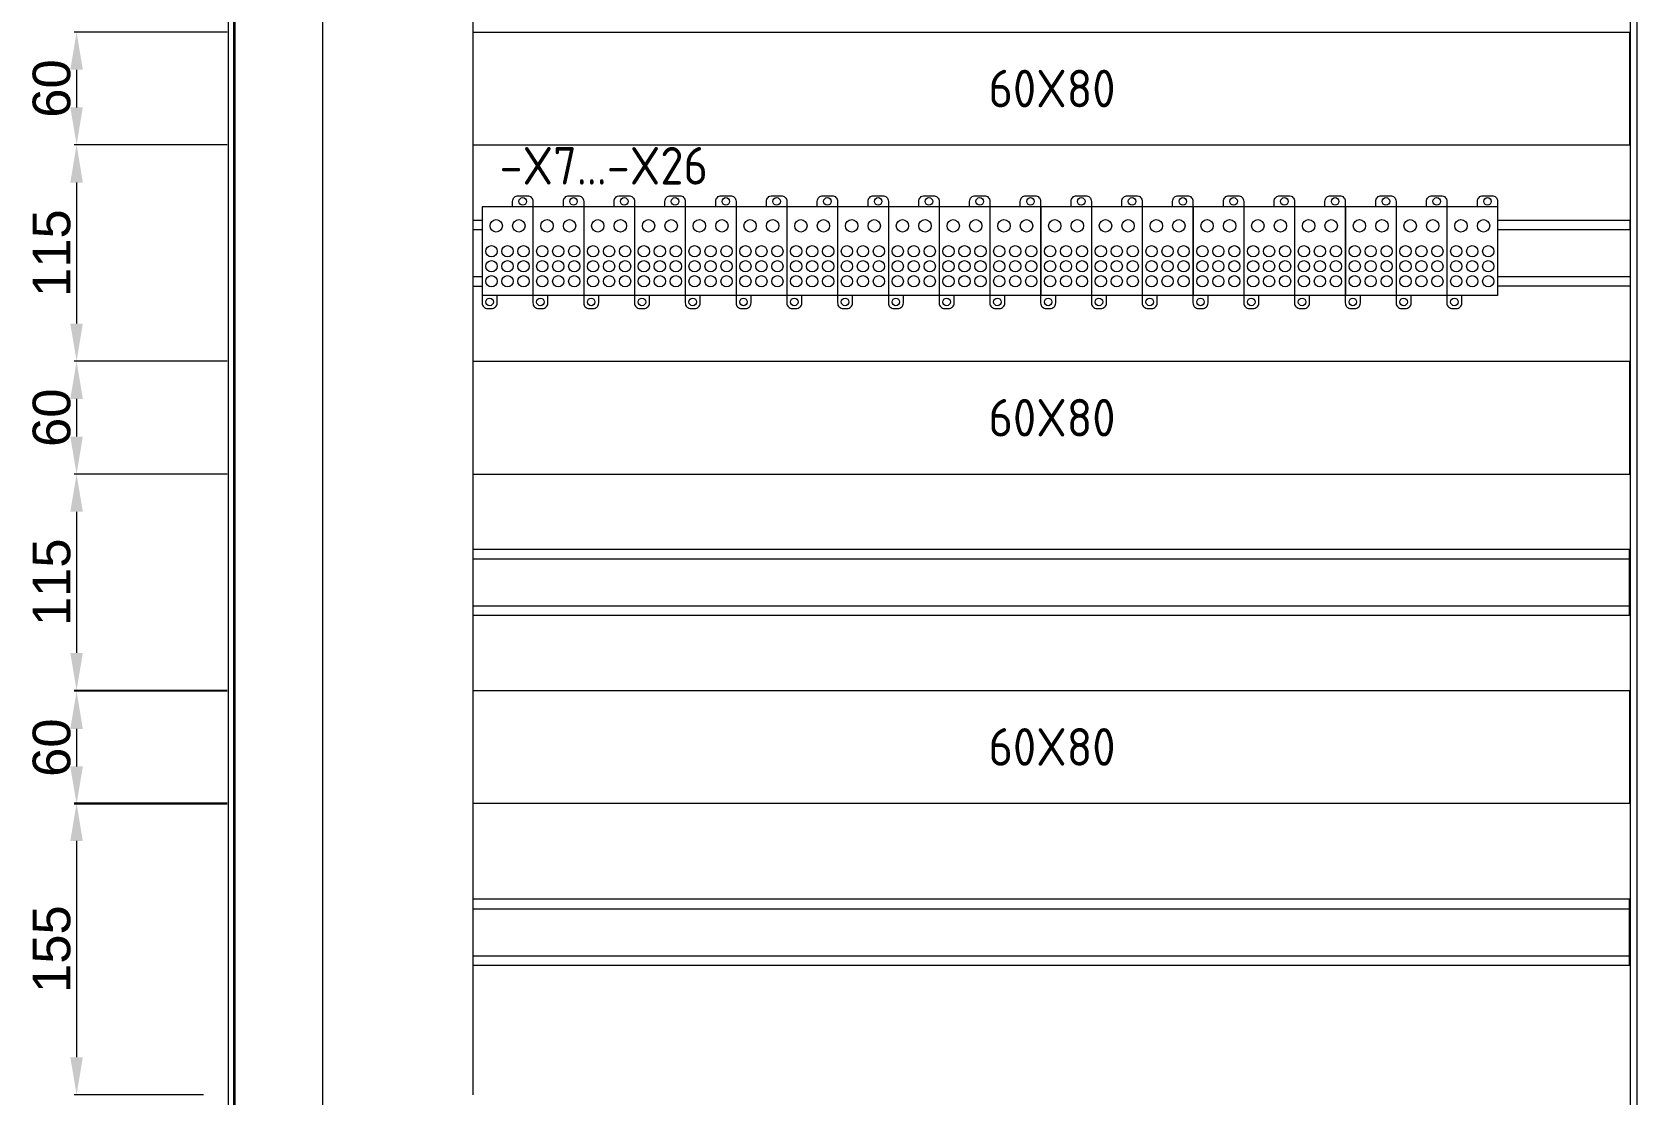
# Model space of a CAD drawing. Header units: millimetres. Extents: x 4137 to 6698, y 1400 to 3585.
# Drawn here: x 4137 to 4990, y 1736 to 2301 of the extents above; entities that cross this region are included whole.
import ezdxf
from ezdxf.enums import TextEntityAlignment as Align

# ---------------------------------------------------------------- set-up
doc = ezdxf.new("R2010")
doc.units = ezdxf.units.MM
doc.layers.add('000-PI-Oprema', color=30, linetype='Continuous', lineweight=5)
for name, color, linetype in [('000-PI-ORMAR', 2, 'Continuous'), ('000-PI_TEXT', 7, 'Continuous'), ('002-PI-Kabelska kanalica', 150, 'Continuous'), ('004-PI-DIN Šina', 3, 'Continuous')]:
    doc.layers.add(name, color=color, linetype=linetype)
doc.styles.add('PI0', font='isocpeur.ttf', dxfattribs={"width": 0.9})
doc.styles.get("Standard").update_dxf_attribs({"font": 'arial.ttf'})

msp = doc.modelspace()

# ---------------------------------------------------------------- linework, layer by layer
at = {"layer": '000-PI-Oprema', "color": 0, "linetype": 'ByBlock', "lineweight": 0}
for points in [[(4392.11, 2207.8), (4392.11, 2210.8, -0.414214), (4395.11, 2213.8), (4399.91, 2213.8, -0.414214), (4402.91, 2210.8), (4402.91, 2207.8), (4402.91, 2160.8), (4375.91, 2160.8), (4375.91, 2156.8, 0.414214), (4378.91, 2153.8), (4380.91, 2153.8, 0.414214), (4383.91, 2156.8), (4383.91, 2160.8)], [(4419.11, 2207.8), (4419.11, 2210.8, -0.414214), (4422.11, 2213.8), (4426.91, 2213.8, -0.414214), (4429.91, 2210.8), (4429.91, 2207.8), (4429.91, 2160.8), (4402.91, 2160.8), (4402.91, 2156.8, 0.414214), (4405.91, 2153.8), (4407.91, 2153.8, 0.414214), (4410.91, 2156.8), (4410.91, 2160.8)], [(4446.11, 2207.8), (4446.11, 2210.8, -0.414214), (4449.11, 2213.8), (4453.91, 2213.8, -0.414214), (4456.91, 2210.8), (4456.91, 2207.8), (4456.91, 2160.8), (4429.91, 2160.8), (4429.91, 2156.8, 0.414214), (4432.91, 2153.8), (4434.91, 2153.8, 0.414214), (4437.91, 2156.8), (4437.91, 2160.8)], [(4473.11, 2207.8), (4473.11, 2210.8, -0.414214), (4476.11, 2213.8), (4480.91, 2213.8, -0.414214), (4483.91, 2210.8), (4483.91, 2207.8), (4483.91, 2160.8), (4456.91, 2160.8), (4456.91, 2156.8, 0.414214), (4459.91, 2153.8), (4461.91, 2153.8, 0.414214), (4464.91, 2156.8), (4464.91, 2160.8)], [(4500.11, 2207.8), (4500.11, 2210.8, -0.414214), (4503.11, 2213.8), (4507.91, 2213.8, -0.414214), (4510.91, 2210.8), (4510.91, 2207.8), (4510.91, 2160.8), (4483.91, 2160.8), (4483.91, 2156.8, 0.414214), (4486.91, 2153.8), (4488.91, 2153.8, 0.414214), (4491.91, 2156.8), (4491.91, 2160.8)], [(4527.11, 2207.8), (4527.11, 2210.8, -0.414214), (4530.11, 2213.8), (4534.91, 2213.8, -0.414214), (4537.91, 2210.8), (4537.91, 2207.8), (4537.91, 2160.8), (4510.91, 2160.8), (4510.91, 2156.8, 0.414214), (4513.91, 2153.8), (4515.91, 2153.8, 0.414214), (4518.91, 2156.8), (4518.91, 2160.8)], [(4554.11, 2207.8), (4554.11, 2210.8, -0.414214), (4557.11, 2213.8), (4561.91, 2213.8, -0.414214), (4564.91, 2210.8), (4564.91, 2207.8), (4564.91, 2160.8), (4537.91, 2160.8), (4537.91, 2156.8, 0.414214), (4540.91, 2153.8), (4542.91, 2153.8, 0.414214), (4545.91, 2156.8), (4545.91, 2160.8)], [(4581.11, 2207.8), (4581.11, 2210.8, -0.414214), (4584.11, 2213.8), (4588.91, 2213.8, -0.414214), (4591.91, 2210.8), (4591.91, 2207.8), (4591.91, 2160.8), (4564.91, 2160.8), (4564.91, 2156.8, 0.414214), (4567.91, 2153.8), (4569.91, 2153.8, 0.414214), (4572.91, 2156.8), (4572.91, 2160.8)], [(4608.11, 2207.8), (4608.11, 2210.8, -0.414214), (4611.11, 2213.8), (4615.91, 2213.8, -0.414214), (4618.91, 2210.8), (4618.91, 2207.8), (4618.91, 2160.8), (4591.91, 2160.8), (4591.91, 2156.8, 0.414214), (4594.91, 2153.8), (4596.91, 2153.8, 0.414214), (4599.91, 2156.8), (4599.91, 2160.8)], [(4635.11, 2207.8), (4635.11, 2210.8, -0.414214), (4638.11, 2213.8), (4642.91, 2213.8, -0.414214), (4645.91, 2210.8), (4645.91, 2207.8), (4645.91, 2160.8), (4618.91, 2160.8), (4618.91, 2156.8, 0.414214), (4621.91, 2153.8), (4623.91, 2153.8, 0.414214), (4626.91, 2156.8), (4626.91, 2160.8)], [(4662.09, 2207.8), (4662.09, 2210.8, -0.414214), (4665.09, 2213.8), (4669.89, 2213.8, -0.414214), (4672.89, 2210.8), (4672.89, 2207.8), (4672.89, 2160.8), (4645.89, 2160.8), (4645.89, 2156.8, 0.414214), (4648.89, 2153.8), (4650.89, 2153.8, 0.414214), (4653.89, 2156.8), (4653.89, 2160.8)], [(4689.09, 2207.8), (4689.09, 2210.8, -0.414214), (4692.09, 2213.8), (4696.89, 2213.8, -0.414214), (4699.89, 2210.8), (4699.89, 2207.8), (4699.89, 2160.8), (4672.89, 2160.8), (4672.89, 2156.8, 0.414214), (4675.89, 2153.8), (4677.89, 2153.8, 0.414214), (4680.89, 2156.8), (4680.89, 2160.8)], [(4716.09, 2207.8), (4716.09, 2210.8, -0.414214), (4719.09, 2213.8), (4723.89, 2213.8, -0.414214), (4726.89, 2210.8), (4726.89, 2207.8), (4726.89, 2160.8), (4699.89, 2160.8), (4699.89, 2156.8, 0.414214), (4702.89, 2153.8), (4704.89, 2153.8, 0.414214), (4707.89, 2156.8), (4707.89, 2160.8)], [(4743.09, 2207.8), (4743.09, 2210.8, -0.414214), (4746.09, 2213.8), (4750.89, 2213.8, -0.414214), (4753.89, 2210.8), (4753.89, 2207.8), (4753.89, 2160.8), (4726.89, 2160.8), (4726.89, 2156.8, 0.414214), (4729.89, 2153.8), (4731.89, 2153.8, 0.414214), (4734.89, 2156.8), (4734.89, 2160.8)], [(4770.09, 2207.8), (4770.09, 2210.8, -0.414214), (4773.09, 2213.8), (4777.89, 2213.8, -0.414214), (4780.89, 2210.8), (4780.89, 2207.8), (4780.89, 2160.8), (4753.89, 2160.8), (4753.89, 2156.8, 0.414214), (4756.89, 2153.8), (4758.89, 2153.8, 0.414214), (4761.89, 2156.8), (4761.89, 2160.8)], [(4797.09, 2207.8), (4797.09, 2210.8, -0.414214), (4800.09, 2213.8), (4804.89, 2213.8, -0.414214), (4807.89, 2210.8), (4807.89, 2207.8), (4807.89, 2160.8), (4780.89, 2160.8), (4780.89, 2156.8, 0.414214), (4783.89, 2153.8), (4785.89, 2153.8, 0.414214), (4788.89, 2156.8), (4788.89, 2160.8)], [(4824.09, 2207.8), (4824.09, 2210.8, -0.414214), (4827.09, 2213.8), (4831.89, 2213.8, -0.414214), (4834.89, 2210.8), (4834.89, 2207.8), (4834.89, 2160.8), (4807.89, 2160.8), (4807.89, 2156.8, 0.414214), (4810.89, 2153.8), (4812.89, 2153.8, 0.414214), (4815.89, 2156.8), (4815.89, 2160.8)], [(4851.09, 2207.8), (4851.09, 2210.8, -0.414214), (4854.09, 2213.8), (4858.89, 2213.8, -0.414214), (4861.89, 2210.8), (4861.89, 2207.8), (4861.89, 2160.8), (4834.89, 2160.8), (4834.89, 2156.8, 0.414214), (4837.89, 2153.8), (4839.89, 2153.8, 0.414214), (4842.89, 2156.8), (4842.89, 2160.8)], [(4878.09, 2207.8), (4878.09, 2210.8, -0.414214), (4881.09, 2213.8), (4885.89, 2213.8, -0.414214), (4888.89, 2210.8), (4888.89, 2207.8), (4888.89, 2160.8), (4861.89, 2160.8), (4861.89, 2156.8, 0.414214), (4864.89, 2153.8), (4866.89, 2153.8, 0.414214), (4869.89, 2156.8), (4869.89, 2160.8)], [(4905.11, 2207.8), (4905.11, 2210.8, -0.414214), (4908.11, 2213.8), (4912.91, 2213.8, -0.414214), (4915.91, 2210.8), (4915.91, 2207.8), (4915.91, 2160.8), (4888.91, 2160.8), (4888.91, 2156.8, 0.414214), (4891.91, 2153.8), (4893.91, 2153.8, 0.414214), (4896.91, 2156.8), (4896.91, 2160.8)]]:
    msp.add_lwpolyline(points, format="xyb", dxfattribs=at)
for points in [[(4402.92, 2207.8), (4375.92, 2207.8), (4375.92, 2160.8)], [(4429.92, 2207.8), (4402.92, 2207.8), (4402.92, 2160.8)], [(4456.92, 2207.8), (4429.92, 2207.8), (4429.92, 2160.8)], [(4483.92, 2207.8), (4456.92, 2207.8), (4456.92, 2160.8)], [(4510.92, 2207.8), (4483.92, 2207.8), (4483.92, 2160.8)], [(4537.92, 2207.8), (4510.92, 2207.8), (4510.92, 2160.8)], [(4564.92, 2207.8), (4537.92, 2207.8), (4537.92, 2160.8)], [(4591.92, 2207.8), (4564.92, 2207.8), (4564.92, 2160.8)], [(4618.92, 2207.8), (4591.92, 2207.8), (4591.92, 2160.8)], [(4645.92, 2207.8), (4618.92, 2207.8), (4618.92, 2160.8)], [(4672.91, 2207.8), (4645.91, 2207.8), (4645.91, 2160.8)], [(4699.91, 2207.8), (4672.91, 2207.8), (4672.91, 2160.8)], [(4726.91, 2207.8), (4699.91, 2207.8), (4699.91, 2160.8)], [(4753.91, 2207.8), (4726.91, 2207.8), (4726.91, 2160.8)], [(4780.91, 2207.8), (4753.91, 2207.8), (4753.91, 2160.8)], [(4807.91, 2207.8), (4780.91, 2207.8), (4780.91, 2160.8)], [(4834.91, 2207.8), (4807.91, 2207.8), (4807.91, 2160.8)], [(4861.91, 2207.8), (4834.91, 2207.8), (4834.91, 2160.8)], [(4888.91, 2207.8), (4861.91, 2207.8), (4861.91, 2160.8)], [(4915.92, 2207.8), (4888.92, 2207.8), (4888.92, 2160.8)]]:
    msp.add_lwpolyline(points, dxfattribs=at)
for centre, radius in [((4397.51, 2210.8), 2), ((4424.51, 2210.8), 2), ((4451.51, 2210.8), 2), ((4478.51, 2210.8), 2), ((4505.51, 2210.8), 2), ((4532.51, 2210.8), 2), ((4559.51, 2210.8), 2), ((4586.51, 2210.8), 2), ((4613.51, 2210.8), 2), ((4640.51, 2210.8), 2), ((4667.49, 2210.8), 2), ((4694.49, 2210.8), 2), ((4721.49, 2210.8), 2), ((4748.49, 2210.8), 2), ((4775.49, 2210.8), 2), ((4802.49, 2210.8), 2), ((4829.49, 2210.8), 2), ((4856.49, 2210.8), 2), ((4883.49, 2210.8), 2), ((4910.51, 2210.8), 2), ((4383.41, 2197.8), 3.3), ((4395.41, 2197.8), 3.3), ((4410.41, 2197.8), 3.3), ((4422.41, 2197.8), 3.3), ((4437.41, 2197.8), 3.3), ((4449.41, 2197.8), 3.3), ((4464.41, 2197.8), 3.3), ((4476.41, 2197.8), 3.3), ((4491.41, 2197.8), 3.3), ((4503.41, 2197.8), 3.3), ((4518.41, 2197.8), 3.3), ((4530.41, 2197.8), 3.3), ((4545.41, 2197.8), 3.3), ((4557.41, 2197.8), 3.3), ((4572.41, 2197.8), 3.3), ((4584.41, 2197.8), 3.3), ((4599.41, 2197.8), 3.3), ((4611.41, 2197.8), 3.3), ((4626.41, 2197.8), 3.3), ((4638.41, 2197.8), 3.3), ((4653.39, 2197.8), 3.3), ((4665.39, 2197.8), 3.3), ((4680.39, 2197.8), 3.3), ((4692.39, 2197.8), 3.3), ((4707.39, 2197.8), 3.3), ((4719.39, 2197.8), 3.3), ((4734.39, 2197.8), 3.3), ((4746.39, 2197.8), 3.3), ((4761.39, 2197.8), 3.3), ((4773.39, 2197.8), 3.3), ((4788.39, 2197.8), 3.3), ((4800.39, 2197.8), 3.3), ((4815.39, 2197.8), 3.3), ((4827.39, 2197.8), 3.3), ((4842.39, 2197.8), 3.3), ((4854.39, 2197.8), 3.3), ((4869.39, 2197.8), 3.3), ((4881.39, 2197.8), 3.3), ((4896.41, 2197.8), 3.3), ((4908.41, 2197.8), 3.3), ((4380.91, 2184.3), 3), ((4389.41, 2184.3), 3), ((4397.91, 2184.3), 3), ((4407.91, 2184.3), 3), ((4416.41, 2184.3), 3), ((4424.91, 2184.3), 3), ((4434.91, 2184.3), 3), ((4443.41, 2184.3), 3), ((4451.91, 2184.3), 3), ((4461.91, 2184.3), 3), ((4470.41, 2184.3), 3), ((4478.91, 2184.3), 3), ((4488.91, 2184.3), 3), ((4497.41, 2184.3), 3), ((4505.91, 2184.3), 3), ((4515.91, 2184.3), 3), ((4524.41, 2184.3), 3), ((4532.91, 2184.3), 3), ((4542.91, 2184.3), 3), ((4551.41, 2184.3), 3), ((4559.91, 2184.3), 3), ((4569.91, 2184.3), 3), ((4578.41, 2184.3), 3), ((4586.91, 2184.3), 3), ((4596.91, 2184.3), 3), ((4605.41, 2184.3), 3), ((4613.91, 2184.3), 3), ((4623.91, 2184.3), 3), ((4632.41, 2184.3), 3), ((4640.91, 2184.3), 3), ((4650.89, 2184.3), 3), ((4659.39, 2184.3), 3), ((4667.89, 2184.3), 3), ((4677.89, 2184.3), 3), ((4686.39, 2184.3), 3), ((4694.89, 2184.3), 3), ((4704.89, 2184.3), 3), ((4713.39, 2184.3), 3), ((4721.89, 2184.3), 3), ((4731.89, 2184.3), 3), ((4740.39, 2184.3), 3), ((4748.89, 2184.3), 3), ((4758.89, 2184.3), 3), ((4767.39, 2184.3), 3), ((4775.89, 2184.3), 3), ((4785.89, 2184.3), 3), ((4794.39, 2184.3), 3), ((4802.89, 2184.3), 3), ((4812.89, 2184.3), 3), ((4821.39, 2184.3), 3), ((4829.89, 2184.3), 3), ((4839.89, 2184.3), 3), ((4848.39, 2184.3), 3), ((4856.89, 2184.3), 3), ((4866.89, 2184.3), 3), ((4875.39, 2184.3), 3), ((4883.89, 2184.3), 3), ((4893.91, 2184.3), 3), ((4902.41, 2184.3), 3), ((4910.91, 2184.3), 3), ((4380.91, 2176.3), 3), ((4389.41, 2176.3), 3), ((4397.91, 2176.3), 3), ((4407.91, 2176.3), 3), ((4416.41, 2176.3), 3), ((4424.91, 2176.3), 3), ((4434.91, 2176.3), 3), ((4443.41, 2176.3), 3), ((4451.91, 2176.3), 3), ((4461.91, 2176.3), 3), ((4470.41, 2176.3), 3), ((4478.91, 2176.3), 3), ((4488.91, 2176.3), 3), ((4497.41, 2176.3), 3), ((4505.91, 2176.3), 3), ((4515.91, 2176.3), 3), ((4524.41, 2176.3), 3), ((4532.91, 2176.3), 3), ((4542.91, 2176.3), 3), ((4551.41, 2176.3), 3), ((4559.91, 2176.3), 3), ((4569.91, 2176.3), 3), ((4578.41, 2176.3), 3), ((4586.91, 2176.3), 3), ((4596.91, 2176.3), 3), ((4605.41, 2176.3), 3), ((4613.91, 2176.3), 3), ((4623.91, 2176.3), 3), ((4632.41, 2176.3), 3), ((4640.91, 2176.3), 3), ((4650.89, 2176.3), 3), ((4659.39, 2176.3), 3), ((4667.89, 2176.3), 3), ((4677.89, 2176.3), 3), ((4686.39, 2176.3), 3), ((4694.89, 2176.3), 3), ((4704.89, 2176.3), 3), ((4713.39, 2176.3), 3), ((4721.89, 2176.3), 3), ((4731.89, 2176.3), 3), ((4740.39, 2176.3), 3), ((4748.89, 2176.3), 3), ((4758.89, 2176.3), 3), ((4767.39, 2176.3), 3), ((4775.89, 2176.3), 3), ((4785.89, 2176.3), 3), ((4794.39, 2176.3), 3), ((4802.89, 2176.3), 3), ((4812.89, 2176.3), 3), ((4821.39, 2176.3), 3), ((4829.89, 2176.3), 3), ((4839.89, 2176.3), 3), ((4848.39, 2176.3), 3), ((4856.89, 2176.3), 3), ((4866.89, 2176.3), 3), ((4875.39, 2176.3), 3), ((4883.89, 2176.3), 3), ((4893.91, 2176.3), 3), ((4902.41, 2176.3), 3), ((4910.91, 2176.3), 3), ((4380.91, 2168.3), 3), ((4389.41, 2168.3), 3), ((4397.91, 2168.3), 3), ((4407.91, 2168.3), 3), ((4416.41, 2168.3), 3), ((4424.91, 2168.3), 3), ((4434.91, 2168.3), 3), ((4443.41, 2168.3), 3), ((4451.91, 2168.3), 3), ((4461.91, 2168.3), 3), ((4470.41, 2168.3), 3), ((4478.91, 2168.3), 3), ((4488.91, 2168.3), 3), ((4497.41, 2168.3), 3), ((4505.91, 2168.3), 3), ((4515.91, 2168.3), 3), ((4524.41, 2168.3), 3), ((4532.91, 2168.3), 3), ((4542.91, 2168.3), 3), ((4551.41, 2168.3), 3), ((4559.91, 2168.3), 3), ((4569.91, 2168.3), 3), ((4578.41, 2168.3), 3), ((4586.91, 2168.3), 3), ((4596.91, 2168.3), 3), ((4605.41, 2168.3), 3), ((4613.91, 2168.3), 3), ((4623.91, 2168.3), 3), ((4632.41, 2168.3), 3), ((4640.91, 2168.3), 3), ((4650.89, 2168.3), 3), ((4659.39, 2168.3), 3), ((4667.89, 2168.3), 3), ((4677.89, 2168.3), 3), ((4686.39, 2168.3), 3), ((4694.89, 2168.3), 3), ((4704.89, 2168.3), 3), ((4713.39, 2168.3), 3), ((4721.89, 2168.3), 3), ((4731.89, 2168.3), 3), ((4740.39, 2168.3), 3), ((4748.89, 2168.3), 3), ((4758.89, 2168.3), 3), ((4767.39, 2168.3), 3), ((4775.89, 2168.3), 3), ((4785.89, 2168.3), 3), ((4794.39, 2168.3), 3), ((4802.89, 2168.3), 3), ((4812.89, 2168.3), 3), ((4821.39, 2168.3), 3), ((4829.89, 2168.3), 3), ((4839.89, 2168.3), 3), ((4848.39, 2168.3), 3), ((4856.89, 2168.3), 3), ((4866.89, 2168.3), 3), ((4875.39, 2168.3), 3), ((4883.89, 2168.3), 3), ((4893.91, 2168.3), 3), ((4902.41, 2168.3), 3), ((4910.91, 2168.3), 3), ((4379.91, 2157.3), 2), ((4406.91, 2157.3), 2), ((4433.91, 2157.3), 2), ((4460.91, 2157.3), 2), ((4487.91, 2157.3), 2), ((4514.91, 2157.3), 2), ((4541.91, 2157.3), 2), ((4568.91, 2157.3), 2), ((4595.91, 2157.3), 2), ((4622.91, 2157.3), 2), ((4649.89, 2157.3), 2), ((4676.89, 2157.3), 2), ((4703.89, 2157.3), 2), ((4730.89, 2157.3), 2), ((4757.89, 2157.3), 2), ((4784.89, 2157.3), 2), ((4811.89, 2157.3), 2), ((4838.89, 2157.3), 2), ((4865.89, 2157.3), 2), ((4892.91, 2157.3), 2)]:
    msp.add_circle(centre, radius, dxfattribs=at)
at = {"layer": '000-PI-ORMAR', "color": 0, "linetype": 'ByBlock', "lineweight": 0}
for p, q in [((4244.46, 3457.78), (4244.46, 1473.28)), ((4240.95, 3437.28), (4240.95, 1486.28)), ((4243.67, 3437.28), (4243.67, 1486.28)), ((4290.95, 3405.78), (4290.95, 1515.78)), ((4989.95, 3405.78), (4989.95, 1515.78))]:
    msp.add_line(p, q, dxfattribs=at)
at = {"layer": '000-PI_TEXT', "color": 0, "linetype": 'ByBlock', "lineweight": 0, "ltscale": 0.25}
for p, q in [((4240.32, 2300.78), (4159.02, 2300.78)), ((4160.27, 2280.78), (4160.27, 2260.78)), ((4240.32, 2240.78), (4159.02, 2240.78)), ((4240.32, 2240.78), (4159.02, 2240.78)), ((4160.27, 2220.78), (4160.27, 2145.78)), ((4240.32, 2125.78), (4159.02, 2125.78)), ((4240.32, 2125.78), (4159.02, 2125.78)), ((4160.27, 2105.78), (4160.27, 2085.78)), ((4240.32, 2065.78), (4159.02, 2065.78)), ((4240.32, 2065.78), (4159.02, 2065.78)), ((4160.27, 2045.78), (4160.27, 1970.78)), ((4240.32, 1950.78), (4159.02, 1950.78)), ((4240.32, 1950.38), (4159.02, 1950.38)), ((4160.27, 1930.38), (4160.27, 1910.38)), ((4240.32, 1890.78), (4159.02, 1890.78)), ((4240.32, 1890.38), (4159.02, 1890.38)), ((4160.27, 1870.78), (4160.27, 1755.78)), ((4227.82, 1735.78), (4159.02, 1735.78))]:
    msp.add_line(p, q, dxfattribs=at)
at = {"layer": '000-PI_TEXT', "color": 0, "linetype": 'ByBlock', "ltscale": 0.25}
for points in [[(4156.93, 2280.78), (4163.6, 2280.78), (4160.27, 2300.78)], [(4156.93, 2260.78), (4163.6, 2260.78), (4160.27, 2240.78)], [(4156.93, 2220.78), (4163.6, 2220.78), (4160.27, 2240.78)], [(4156.93, 2145.78), (4163.6, 2145.78), (4160.27, 2125.78)], [(4156.93, 2105.78), (4163.6, 2105.78), (4160.27, 2125.78)], [(4156.93, 2085.78), (4163.6, 2085.78), (4160.27, 2065.78)], [(4156.93, 2045.78), (4163.6, 2045.78), (4160.27, 2065.78)], [(4156.93, 1970.78), (4163.6, 1970.78), (4160.27, 1950.78)], [(4156.93, 1930.38), (4163.6, 1930.38), (4160.27, 1950.38)], [(4156.93, 1910.38), (4163.6, 1910.38), (4160.27, 1890.38)], [(4156.93, 1870.78), (4163.6, 1870.78), (4160.27, 1890.78)], [(4156.93, 1755.78), (4163.6, 1755.78), (4160.27, 1735.78)]]:
    msp.add_solid(points, dxfattribs=at)
at = {"layer": '002-PI-Kabelska kanalica', "color": 0, "linetype": 'ByBlock', "lineweight": 0}
for p, q in [((4290.95, 3405.78), (4290.95, 1735.78)), ((4370.95, 3405.78), (4370.95, 1735.78)), ((4986.45, 3405.78), (4986.45, 1635.78)), ((4370.95, 2300.78), (4370.95, 2240.78)), ((4370.95, 2300.78), (4985.95, 2300.78)), ((4985.95, 2300.78), (4985.95, 2240.78)), ((4370.95, 2240.78), (4985.95, 2240.78)), ((4370.95, 2125.78), (4370.95, 2065.78)), ((4370.95, 2125.78), (4985.95, 2125.78)), ((4985.95, 2125.78), (4985.95, 2065.78)), ((4370.95, 2065.78), (4985.95, 2065.78)), ((4370.95, 1950.78), (4370.95, 1890.78)), ((4370.95, 1950.78), (4985.95, 1950.78)), ((4985.95, 1950.78), (4985.95, 1890.78)), ((4370.95, 1890.78), (4985.95, 1890.78))]:
    msp.add_line(p, q, dxfattribs=at)
at = {"layer": '002-PI-Kabelska kanalica', "color": 0, "linetype": 'ByBlock', "lineweight": 0, "ltscale": 0.25}
for p, q in [((4370.95, 2200.78), (4370.95, 2165.78)), ((4370.95, 2200.78), (4375.92, 2200.78)), ((4370.95, 2195.78), (4375.92, 2195.78)), ((4915.91, 2200.78), (4986.45, 2200.78)), ((4915.91, 2200.78), (4986.45, 2200.78)), ((4915.91, 2195.78), (4986.45, 2195.78)), ((4915.91, 2195.78), (4986.45, 2195.78)), ((4986.45, 2195.78), (4986.45, 2200.78)), ((4986.45, 2200.78), (4986.45, 2165.78)), ((4986.45, 2195.78), (4986.45, 2200.78)), ((4986.45, 2200.78), (4986.45, 2165.78)), ((4370.95, 2170.78), (4375.92, 2170.78)), ((4915.91, 2170.78), (4986.45, 2170.78)), ((4370.95, 2165.78), (4375.92, 2165.78)), ((4986.45, 2165.78), (4915.91, 2165.78))]:
    msp.add_line(p, q, dxfattribs=at)
at = {"layer": '004-PI-DIN Šina', "color": 0, "linetype": 'ByBlock', "lineweight": 0}
for points in [[(4985.95, 1990.78), (4985.95, 2025.78), (4370.95, 2025.78), (4370.95, 1990.78)], [(4985.95, 1804.78), (4985.95, 1839.78), (4370.95, 1839.78), (4370.95, 1804.78)]]:
    msp.add_lwpolyline(points, close=True, dxfattribs=at)
for points in [[(4370.95, 2020.78), (4985.95, 2020.78)], [(4370.95, 1995.78), (4985.95, 1995.78)], [(4370.95, 1834.78), (4985.95, 1834.78)], [(4370.95, 1809.78), (4985.95, 1809.78)]]:
    msp.add_lwpolyline(points, dxfattribs=at)

# ---------------------------------------------------------------- texts
at = {"color": 0, "style": 'PI0', "width": 0.9}
for p in [(4645.15, 2260.78), (4645.15, 2085.78), (4645.15, 1910.78)]:
    msp.add_text('60X80', height=20, dxfattribs=at).set_placement(p)
at = {"color": 0, "linetype": 'ByBlock', "lineweight": 0, "style": 'PI0', "width": 0.9}
msp.add_text('-X7...-X26', height=20, dxfattribs=at).set_placement((4385.15, 2229.72), align=Align.MIDDLE_LEFT)
at = {"layer": '000-PI_TEXT', "color": 0, "linetype": 'ByBlock', "lineweight": 0, "ltscale": 0.25, "char_height": 20, "attachment_point": 5, "rotation": 90}
for s, insert in [('60', (4147.05, 2270.78)), ('115', (4147.05, 2183.28)), ('60', (4147.05, 2095.78)), ('115', (4147.05, 2008.28)), ('60', (4147.05, 1920.38)), ('155', (4147.05, 1813.28))]:
    msp.add_mtext(s, dxfattribs=dict(at, insert=insert))

doc.saveas('drawing.dxf')
